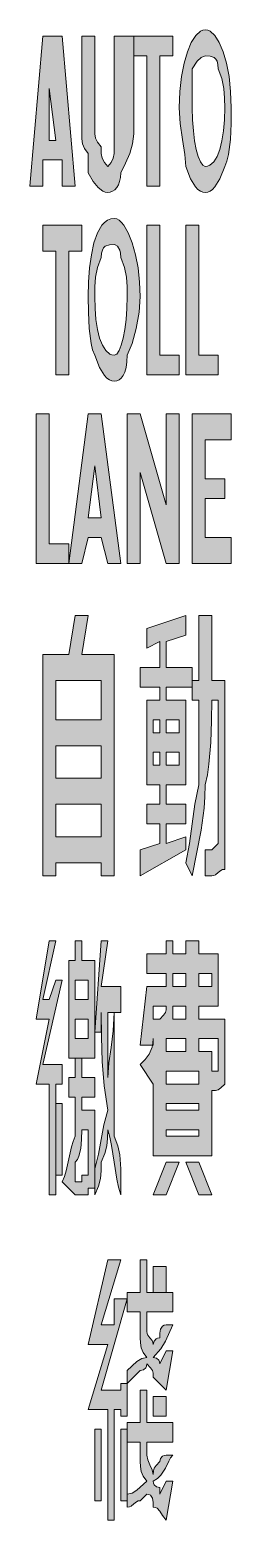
# Model space of a CAD drawing. Header units: metres. Extents: x 180 to 217, y 3 to 277.
import ezdxf

# ---------------------------------------------------------------- set-up
doc = ezdxf.new("R2010")
doc.units = ezdxf.units.M
doc.layers.add('FILL_WHITE_FFFFFF', color=7, linetype='Continuous', true_color=0xffffff)

msp = doc.modelspace()

# ---------------------------------------------------------------- hatches: boundary and pattern name
at = {"layer": 'FILL_WHITE_FFFFFF', "true_color": 0xffffff}
h = msp.add_hatch(color=7, dxfattribs=at)
h.dxf.hatch_style = 1
h.paths.add_polyline_path([(185.85, 253.35), (182.25, 253.35), (182.25, 248.55), (179.85, 248.55), (182.25, 276.15), (185.85, 276.15), (188.25, 248.55), (185.85, 248.55), (185.85, 253.35)])
h.paths.add_polyline_path([(184.65, 256.95), (183.45, 266.55), (183.45, 256.95), (184.65, 256.95)], flags=16)
h = msp.add_hatch(color=7, dxfattribs=at)
h.dxf.hatch_style = 1
h.paths.add_polyline_path([(195.45, 276.15), (199.05, 276.15), (199.05, 258.15), (198.84, 256.35), (198.3, 254.55), (197.53, 252.75), (196.65, 250.95), (196.6, 250.11), (196.44, 249.37), (196.21, 248.76), (195.9, 248.25), (195.54, 247.86), (195.13, 247.57), (194.7, 247.41), (194.25, 247.35), (193.8, 247.41), (193.35, 247.57), (192.45, 248.25), (191.55, 249.37), (190.65, 250.95), (190.65, 254.55), (189.96, 255.45), (189.6, 256.35), (189.47, 257.25), (189.45, 258.15), (189.45, 276.15), (191.85, 276.15), (191.85, 258.15), (192, 257.4), (192.36, 256.63), (193.05, 255.75), (193.05, 254.55), (193.24, 253.67), (193.65, 252.9), (194.25, 252.15), (194.85, 252.9), (195.26, 253.67), (195.45, 254.55), (195.45, 258.15), (195.45, 276.15)])
h = msp.add_hatch(color=7, dxfattribs=at)
h.dxf.hatch_style = 1
h.paths.add_polyline_path([(199.05, 272.55), (199.05, 276.15), (206.25, 276.15), (206.25, 272.55), (203.85, 272.55), (203.85, 248.55), (201.45, 248.55), (201.45, 272.55), (199.05, 272.55)])
h = msp.add_hatch(color=7, dxfattribs=at)
h.dxf.hatch_style = 1
h.paths.add_polyline_path([(211.35, 247.59), (210.9, 247.92), (210.45, 248.4), (209.55, 249.88), (208.65, 252.15), (208.46, 254.34), (208.05, 257.1), (207.64, 260.08), (207.45, 262.95), (207.56, 265.98), (207.86, 268.74), (208.34, 271.2), (208.95, 273.3), (209.68, 275.01), (210.49, 276.28), (211.35, 277.08), (211.8, 277.28), (212.25, 277.35), (212.7, 277.28), (213.15, 277.08), (214.01, 276.28), (214.82, 275.01), (215.55, 273.3), (216.16, 271.2), (216.64, 268.74), (216.94, 265.98), (217.05, 262.95), (217.03, 260.08), (216.9, 257.1), (216.54, 254.34), (216.25, 253.16), (215.85, 252.15), (214.95, 249.88), (214.05, 248.4), (213.6, 247.92), (213.15, 247.59), (212.7, 247.41), (212.25, 247.35), (211.8, 247.41), (211.35, 247.59)])
h.paths.add_polyline_path([(213.09, 252.37), (213.83, 252.99), (214.44, 253.99), (214.95, 255.3), (215.34, 256.9), (215.63, 258.73), (215.79, 260.76), (215.85, 262.95), (215.83, 264.75), (215.7, 266.55), (215.34, 268.35), (214.65, 270.15), (214.6, 270.94), (214.44, 271.54), (214.21, 271.96), (213.9, 272.25), (213.13, 272.51), (212.25, 272.55), (211.5, 272.25), (210.73, 271.54), (209.85, 270.15), (209.85, 262.95), (209.9, 260.76), (210.06, 258.73), (210.29, 256.9), (210.6, 255.3), (210.96, 253.99), (211.37, 252.99), (211.8, 252.37), (212.25, 252.15), (212.69, 252.21), (213.09, 252.37)], flags=16)
h = msp.add_hatch(color=7, dxfattribs=at)
h.dxf.hatch_style = 1
h.paths.add_polyline_path([(194.55, 212.79), (194.1, 213.12), (193.65, 213.6), (192.75, 215.08), (191.85, 217.35), (191.45, 218.36), (191.16, 219.54), (190.8, 222.3), (190.67, 225.28), (190.65, 228.15), (190.71, 230.84), (190.89, 233.44), (191.22, 235.87), (191.7, 238.05), (192.35, 239.89), (193.18, 241.31), (193.67, 241.84), (194.21, 242.23), (194.8, 242.47), (195.45, 242.55), (195.9, 242.47), (196.35, 242.23), (196.78, 241.84), (197.21, 241.31), (198.02, 239.89), (198.75, 238.05), (199.36, 235.87), (199.84, 233.44), (200.14, 230.84), (200.25, 228.15), (200.04, 225.28), (199.5, 222.3), (198.73, 219.54), (197.85, 217.35), (197.8, 216.11), (197.64, 215.08), (197.41, 214.25), (197.1, 213.6), (196.74, 213.12), (196.33, 212.79), (195.9, 212.61), (195.45, 212.55), (195, 212.61), (194.55, 212.79)])
h.paths.add_polyline_path([(196.33, 218.19), (196.74, 219.19), (197.1, 220.5), (197.41, 222.1), (197.64, 223.93), (197.8, 225.96), (197.85, 228.15), (197.83, 229.95), (197.7, 231.75), (197.34, 233.55), (196.65, 235.35), (196.6, 236.14), (196.46, 236.74), (196.05, 237.45), (195.64, 237.71), (195.45, 237.75), (194.57, 237.71), (193.8, 237.45), (193.49, 237.16), (193.26, 236.74), (193.1, 236.14), (193.05, 235.35), (192.36, 233.55), (192, 231.75), (191.87, 229.95), (191.85, 228.15), (191.91, 225.96), (192.07, 223.93), (192.36, 222.1), (192.75, 220.5), (193.26, 219.19), (193.87, 218.19), (194.61, 217.57), (195.01, 217.41), (195.45, 217.35), (195.9, 217.57), (196.33, 218.19)], flags=16)
h = msp.add_hatch(color=7, dxfattribs=at)
h.dxf.hatch_style = 1
h.paths.add_polyline_path([(182.25, 236.55), (182.25, 241.35), (189.45, 241.35), (189.45, 236.55), (187.05, 236.55), (187.05, 213.75), (184.65, 213.75), (184.65, 236.55), (182.25, 236.55)])
h = msp.add_hatch(color=7, dxfattribs=at)
h.dxf.hatch_style = 1
h.paths.add_polyline_path([(201.45, 213.75), (201.45, 241.35), (203.85, 241.35), (203.85, 217.35), (207.45, 217.35), (207.45, 213.75), (201.45, 213.75)])
h = msp.add_hatch(color=7, dxfattribs=at)
h.dxf.hatch_style = 1
h.paths.add_polyline_path([(208.65, 213.75), (208.65, 241.35), (211.05, 241.35), (211.05, 217.35), (214.65, 217.35), (214.65, 213.75), (208.65, 213.75)])
h = msp.add_hatch(color=7, dxfattribs=at)
h.dxf.hatch_style = 1
h.paths.add_polyline_path([(181.05, 178.95), (181.05, 206.55), (183.45, 206.55), (183.45, 182.55), (187.05, 182.55), (187.05, 178.95), (181.05, 178.95)])
h = msp.add_hatch(color=7, dxfattribs=at)
h.dxf.hatch_style = 1
h.paths.add_polyline_path([(193.05, 183.75), (190.65, 183.75), (189.45, 178.95), (187.05, 178.95), (190.65, 206.55), (193.05, 206.55), (196.65, 178.95), (194.25, 178.95), (193.05, 183.75)])
h.paths.add_polyline_path([(193.05, 187.35), (191.85, 196.95), (190.65, 187.35), (193.05, 187.35)], flags=16)
h = msp.add_hatch(color=7, dxfattribs=at)
h.dxf.hatch_style = 1
h.paths.add_polyline_path([(205.05, 178.95), (200.25, 195.75), (200.25, 178.95), (197.85, 178.95), (197.85, 206.55), (200.25, 206.55), (205.05, 189.75), (205.05, 206.55), (207.45, 206.55), (207.45, 178.95), (205.05, 178.95)])
h = msp.add_hatch(color=7, dxfattribs=at)
h.dxf.hatch_style = 1
h.paths.add_polyline_path([(217.05, 183.75), (217.05, 178.95), (209.85, 178.95), (209.85, 206.55), (217.05, 206.55), (217.05, 201.75), (212.25, 201.75), (212.25, 194.55), (215.85, 194.55), (215.85, 190.95), (212.25, 190.95), (212.25, 183.75), (217.05, 183.75)])
h = msp.add_hatch(color=7, dxfattribs=at)
h.dxf.hatch_style = 1
h.paths.add_polyline_path([(193.05, 123.75), (184.65, 123.75), (184.65, 121.35), (182.25, 121.35), (182.25, 162.15), (187.05, 162.15), (188.25, 169.35), (190.65, 169.35), (189.45, 162.15), (195.45, 162.15), (195.45, 121.35), (193.05, 121.35), (193.05, 123.75)])
h.paths.add_polyline_path([(184.65, 157.35), (184.65, 150.15), (193.05, 150.15), (193.05, 157.35), (184.65, 157.35)], flags=16)
h.paths.add_polyline_path([(193.05, 145.35), (184.65, 145.35), (184.65, 139.35), (193.05, 139.35), (193.05, 145.35)], flags=16)
h.paths.add_polyline_path([(193.05, 128.55), (193.05, 134.55), (184.65, 134.55), (184.65, 128.55), (193.05, 128.55)], flags=16)
h = msp.add_hatch(color=7, dxfattribs=at)
h.dxf.hatch_style = 1
h.paths.add_polyline_path([(208.65, 153.75), (208.65, 138.15), (205.05, 138.15), (205.05, 134.55), (208.65, 134.55), (208.65, 130.95), (205.05, 130.95), (205.05, 127.35), (208.65, 128.55), (208.65, 126.15), (200.25, 121.35), (200.25, 126.15), (203.85, 127.35), (203.85, 130.95), (201.45, 130.95), (201.45, 134.55), (203.85, 134.55), (203.85, 138.15), (201.45, 138.15), (201.45, 153.75), (203.85, 153.75), (203.85, 156.15), (200.25, 156.15), (200.25, 159.75), (203.85, 159.75), (203.85, 164.55), (201.45, 163.35), (201.45, 166.95), (208.65, 169.35), (208.65, 165.75), (205.05, 164.55), (205.05, 159.75), (209.85, 159.75), (209.85, 156.15), (205.05, 156.15), (205.05, 153.75), (208.65, 153.75)])
h.paths.add_polyline_path([(207.45, 150.15), (205.05, 150.15), (205.05, 147.75), (207.45, 147.75), (207.45, 150.15)], flags=16)
h.paths.add_polyline_path([(202.65, 147.75), (203.85, 147.75), (203.85, 150.15), (202.65, 150.15), (202.65, 147.75)], flags=16)
h.paths.add_polyline_path([(202.65, 144.15), (202.65, 141.75), (203.85, 141.75), (203.85, 144.15), (202.65, 144.15)], flags=16)
h.paths.add_polyline_path([(205.05, 144.15), (205.05, 141.75), (207.45, 141.75), (207.45, 144.15), (205.05, 144.15)], flags=16)
h = msp.add_hatch(color=7, dxfattribs=at)
h.dxf.hatch_style = 1
h.paths.add_polyline_path([(214.65, 153.75), (213.45, 153.75), (213.43, 149.96), (213.3, 145.95), (212.94, 141.94), (212.65, 140), (212.25, 138.15), (212.2, 135.95), (212.04, 133.84), (211.5, 129.75), (209.85, 121.35), (208.65, 123.75), (209.36, 127.35), (209.85, 130.95), (210.34, 134.55), (211.05, 138.15), (211.05, 153.75), (209.85, 153.75), (209.85, 157.35), (211.05, 157.35), (211.05, 169.35), (213.45, 169.35), (213.45, 157.35), (215.85, 157.35), (215.85, 124.95), (215.85, 122.55), (215.45, 122.5), (215.14, 122.36), (214.65, 121.95), (214.16, 121.54), (213.85, 121.4), (213.45, 121.35), (212.25, 121.35), (212.25, 126.15), (213.45, 126.15), (214.65, 127.35), (214.65, 153.75)])
h = msp.add_hatch(color=7, dxfattribs=at)
h.dxf.hatch_style = 1
h.paths.add_polyline_path([(183.45, 109.35), (184.65, 109.35), (182.25, 98.55), (183.45, 98.55), (184.65, 102.15), (185.85, 102.15), (182.25, 86.55), (185.85, 86.55), (185.85, 82.95), (184.65, 82.95), (184.65, 62.55), (183.45, 62.55), (183.45, 82.95), (181.05, 82.95), (183.45, 94.95), (181.05, 94.95), (183.45, 109.35)])
h = msp.add_hatch(color=7, dxfattribs=at)
h.dxf.hatch_style = 1
h.paths.add_polyline_path([(188.25, 109.35), (189.45, 109.35), (189.45, 105.75), (191.85, 105.75), (191.85, 87.75), (187.05, 87.75), (187.05, 105.75), (188.25, 105.75), (188.25, 109.35)])
h.paths.add_polyline_path([(190.65, 98.55), (190.65, 102.15), (188.25, 102.15), (188.25, 98.55), (190.65, 98.55)], flags=16)
h.paths.add_polyline_path([(188.25, 91.35), (190.65, 91.35), (190.65, 94.95), (188.25, 94.95), (188.25, 91.35)], flags=16)
h = msp.add_hatch(color=7, dxfattribs=at)
h.dxf.hatch_style = 1
h.paths.add_polyline_path([(196.65, 100.95), (196.65, 96.15), (195.45, 96.15), (195.45, 78.15), (195.45, 73.35), (196.14, 71.57), (196.5, 69.9), (196.65, 67.35), (196.65, 62.55), (196.25, 63.95), (195.94, 65.44), (195.45, 68.55), (194.96, 71.66), (194.65, 73.15), (194.25, 74.55), (194.23, 72.94), (194.1, 71.55), (193.74, 70.16), (193.05, 68.55), (193.03, 66.94), (192.9, 65.55), (192.54, 64.16), (191.85, 62.55), (191.85, 67.35), (192.56, 70.05), (193.05, 72.75), (193.54, 75.45), (194.25, 78.15), (193.56, 82.65), (193.2, 87.15), (193.07, 91.65), (193.05, 96.15), (193.05, 92.55), (191.85, 92.55), (193.05, 109.35), (194.25, 109.35), (193.05, 100.95), (196.65, 100.95)])
h.paths.add_polyline_path([(194.25, 96.15), (194.25, 90.15), (194.25, 84.15), (194.44, 86.87), (194.85, 89.7), (195.26, 92.76), (195.45, 96.15), (194.25, 96.15)], flags=16)
h = msp.add_hatch(color=7, dxfattribs=at)
h.dxf.hatch_style = 1
h.paths.add_polyline_path([(214.16, 81.77), (213.45, 81.75), (213.45, 69.75), (202.65, 69.75), (202.65, 82.95), (200.25, 86.55), (201.13, 87.47), (201.9, 88.5), (202.44, 89.76), (202.52, 90.15), (200.25, 90.15), (201.45, 100.95), (205.05, 100.95), (205.05, 103.35), (201.45, 103.35), (201.45, 106.95), (205.05, 106.95), (205.05, 109.35), (206.25, 109.35), (206.25, 106.95), (208.65, 106.95), (208.65, 109.35), (211.05, 109.35), (211.05, 106.95), (214.65, 106.95), (214.65, 97.35), (211.05, 97.35), (211.05, 94.95), (215.85, 94.95), (215.85, 84.15), (215.85, 82.95), (215.14, 82.26), (214.65, 81.9), (214.16, 81.77)])
h.paths.add_polyline_path([(202.65, 90.15), (202.65, 91.35), (202.6, 90.5), (202.52, 90.15), (202.65, 90.15)], flags=16)
h.paths.add_polyline_path([(211.05, 88.95), (213.45, 88.95), (213.45, 85.35), (214.65, 85.35), (214.65, 91.35), (211.05, 91.35), (211.05, 88.95)], flags=16)
h.paths.add_polyline_path([(206.25, 100.95), (208.65, 100.95), (208.65, 103.35), (206.25, 103.35), (206.25, 100.95)], flags=16)
h.paths.add_polyline_path([(211.05, 103.35), (211.05, 100.95), (213.45, 100.95), (213.45, 103.35), (211.05, 103.35)], flags=16)
h.paths.add_polyline_path([(208.65, 97.35), (206.25, 97.35), (206.25, 96.15), (206.25, 94.95), (208.65, 94.95), (208.65, 97.35)], flags=16)
h.paths.add_polyline_path([(205.05, 97.35), (202.65, 97.35), (202.65, 94.95), (203.85, 94.95), (204.54, 95.66), (204.9, 96.15), (205.03, 96.64), (205.05, 97.35)], flags=16)
h.paths.add_polyline_path([(208.65, 88.95), (208.65, 91.35), (205.05, 91.35), (205.05, 88.95), (208.65, 88.95)], flags=16)
h.paths.add_polyline_path([(211.05, 85.35), (205.05, 85.35), (205.05, 82.95), (211.05, 82.95), (211.05, 85.35)], flags=16)
h.paths.add_polyline_path([(211.05, 78.15), (211.05, 79.35), (205.05, 79.35), (205.05, 78.15), (211.05, 78.15)], flags=16)
h.paths.add_polyline_path([(205.05, 73.35), (211.05, 73.35), (211.05, 74.55), (205.05, 74.55), (205.05, 73.35)], flags=16)
h = msp.add_hatch(color=7, dxfattribs=at)
h.dxf.hatch_style = 1
h.paths.add_polyline_path([(186.25, 65.9), (186.56, 66.94), (187.05, 69.15), (187.54, 71.36), (187.85, 72.4), (188.25, 73.35), (188.25, 80.55), (187.05, 80.55), (187.05, 84.15), (188.25, 84.15), (188.25, 87.75), (189.45, 87.75), (189.45, 84.15), (191.85, 84.15), (191.85, 80.55), (189.45, 80.55), (189.45, 79.35), (189.45, 78.15), (191.85, 78.15), (191.85, 63.75), (190.65, 63.75), (190.65, 62.55), (189.45, 62.55), (188.25, 62.55), (185.85, 64.95), (186.25, 65.9)])
h.paths.add_polyline_path([(189.45, 66.15), (190.65, 66.15), (190.65, 74.55), (189.45, 74.55), (189.43, 72.77), (189.3, 71.1), (188.94, 69.66), (188.65, 69.05), (188.25, 68.55), (188.25, 64.95), (189.45, 64.95), (189.45, 66.15)], flags=16)
h = msp.add_hatch(color=7, dxfattribs=at)
h.dxf.hatch_style = 1
h.paths.add_polyline_path([(184.65, 66.15), (184.65, 79.35), (185.85, 79.35), (185.85, 66.15), (184.65, 66.15)])
h = msp.add_hatch(color=7, dxfattribs=at)
h.dxf.hatch_style = 1
h.paths.add_polyline_path([(207.45, 68.55), (205.05, 62.55), (202.65, 62.55), (205.05, 68.55), (207.45, 68.55)])
h = msp.add_hatch(color=7, dxfattribs=at)
h.dxf.hatch_style = 1
h.paths.add_polyline_path([(213.45, 62.55), (211.05, 62.55), (208.65, 68.55), (211.05, 68.55), (213.45, 62.55)])
h = msp.add_hatch(color=7, dxfattribs=at)
h.dxf.hatch_style = 1
h.paths.add_polyline_path([(196.65, 50.55), (193.05, 38.55), (195.45, 38.55), (195.45, 43.35), (197.85, 43.35), (193.05, 26.55), (196.65, 26.55), (196.65, 27.75), (197.85, 27.75), (197.85, 21.75), (196.65, 21.75), (196.65, 22.95), (195.45, 22.95), (195.45, 2.55), (194.25, 2.55), (194.25, 22.95), (190.65, 22.95), (194.25, 34.95), (190.65, 34.95), (194.25, 50.55), (196.65, 50.55)])
h = msp.add_hatch(color=7, dxfattribs=at)
h.dxf.hatch_style = 1
h.paths.add_polyline_path([(202.8, 35.55), (203.16, 35.96), (203.45, 36.1), (203.85, 36.15), (203.87, 37.03), (204, 37.8), (204.36, 38.34), (204.65, 38.5), (205.05, 38.55), (206.25, 38.55), (204.9, 35.55), (204.06, 34.16), (202.65, 32.55), (203.25, 32.4), (203.66, 32.04), (203.8, 31.75), (203.85, 31.35), (205.05, 33.75), (206.25, 33.75), (205.05, 26.55), (202.65, 28.95), (202.63, 29.66), (202.5, 30.15), (202.14, 30.64), (201.45, 31.35), (201.4, 30.95), (201.26, 30.66), (200.85, 30.3), (200.25, 30.15), (197.85, 27.75), (197.85, 30.15), (199.65, 31.8), (200.55, 32.34), (201.45, 32.55), (200.76, 33.45), (200.4, 34.35), (200.27, 35.25), (200.25, 36.15), (200.25, 40.95), (197.85, 40.95), (197.85, 44.55), (200.25, 44.55), (200.25, 50.55), (201.45, 50.55), (201.45, 44.55), (206.25, 44.55), (206.25, 40.95), (201.45, 40.95), (201.45, 37.35), (201.5, 36.95), (201.64, 36.64), (202.05, 36.15), (202.46, 35.66), (202.6, 35.35), (202.65, 34.95), (202.8, 35.55)])
h = msp.add_hatch(color=7, dxfattribs=at)
h.dxf.hatch_style = 1
h.paths.add_polyline_path([(205.05, 44.55), (202.65, 44.55), (202.65, 49.35), (205.05, 49.35), (205.05, 44.55)])
h = msp.add_hatch(color=7, dxfattribs=at)
h.dxf.hatch_style = 1
h.paths.add_polyline_path([(202.67, 11.66), (202.8, 12.15), (203.16, 12.64), (203.85, 13.35), (204, 13.95), (204.36, 14.36), (204.65, 14.5), (205.05, 14.55), (206.25, 14.55), (205.85, 14.05), (205.52, 13.46), (204.9, 12.15), (204.06, 10.84), (203.44, 10.25), (202.65, 9.75), (202.7, 9.35), (202.84, 9.06), (203.25, 8.7), (203.85, 8.55), (203.85, 7.35), (205.05, 9.75), (206.25, 9.75), (205.05, 2.55), (204.34, 3.43), (203.85, 4.2), (203.36, 4.74), (203.05, 4.9), (202.65, 4.95), (202.63, 5.83), (202.5, 6.6), (202.14, 7.14), (201.85, 7.3), (201.45, 7.35), (200.25, 6.15), (199.85, 6.1), (199.54, 5.96), (199.05, 5.55), (198.56, 5.14), (198.25, 5), (197.85, 4.95), (197.85, 7.35), (198.75, 7.56), (199.65, 8.1), (201.45, 9.75), (200.76, 10.65), (200.4, 11.55), (200.27, 12.45), (200.25, 13.35), (200.25, 16.95), (197.85, 16.95), (197.85, 20.55), (200.25, 20.55), (200.25, 26.55), (201.45, 26.55), (201.45, 20.55), (206.25, 20.55), (206.25, 16.95), (201.45, 16.95), (201.45, 14.55), (201.64, 13.65), (202.05, 12.75), (202.46, 11.85), (202.65, 10.95), (202.67, 11.66)])
h = msp.add_hatch(color=7, dxfattribs=at)
h.dxf.hatch_style = 1
h.paths.add_polyline_path([(205.05, 21.75), (202.65, 21.75), (202.65, 25.35), (205.05, 25.35), (205.05, 21.75)])
h = msp.add_hatch(color=7, dxfattribs=at)
h.dxf.hatch_style = 1
h.paths.add_polyline_path([(191.85, 19.35), (193.05, 19.35), (193.05, 6.15), (191.85, 6.15), (191.85, 19.35)])
h = msp.add_hatch(color=7, dxfattribs=at)
h.dxf.hatch_style = 1
h.paths.add_polyline_path([(196.65, 19.35), (197.85, 19.35), (197.85, 6.15), (196.65, 6.15), (196.65, 19.35)])

# ---------------------------------------------------------------- linework, layer by layer
at = {"layer": 'FILL_WHITE_FFFFFF', "lineweight": 0, "true_color": 0xffffff}
for points in [[(185.85, 253.35), (182.25, 253.35), (182.25, 248.55), (179.85, 248.55), (182.25, 276.15), (185.85, 276.15), (188.25, 248.55), (185.85, 248.55)], [(195.45, 276.15), (199.05, 276.15), (199.05, 258.15), (198.84, 256.35), (198.3, 254.55), (197.53, 252.75), (196.65, 250.95), (196.6, 250.11), (196.44, 249.37), (196.21, 248.76), (195.9, 248.25), (195.54, 247.86), (195.13, 247.57), (194.7, 247.41), (194.25, 247.35), (193.8, 247.41), (193.35, 247.57), (192.45, 248.25), (191.55, 249.37), (190.65, 250.95), (190.65, 254.55), (189.96, 255.45), (189.6, 256.35), (189.47, 257.25), (189.45, 258.15), (189.45, 276.15), (191.85, 276.15), (191.85, 258.15), (192, 257.4), (192.36, 256.63), (193.05, 255.75), (193.05, 254.55), (193.24, 253.67), (193.65, 252.9), (194.25, 252.15), (194.85, 252.9), (195.26, 253.67), (195.45, 254.55), (195.45, 258.15)], [(199.05, 272.55), (199.05, 276.15), (206.25, 276.15), (206.25, 272.55), (203.85, 272.55), (203.85, 248.55), (201.45, 248.55), (201.45, 272.55)], [(211.35, 247.59), (210.9, 247.92), (210.45, 248.4), (209.55, 249.88), (208.65, 252.15), (208.46, 254.34), (208.05, 257.1), (207.64, 260.08), (207.45, 262.95), (207.56, 265.98), (207.86, 268.74), (208.34, 271.2), (208.95, 273.3), (209.68, 275.01), (210.49, 276.28), (211.35, 277.08), (211.8, 277.28), (212.25, 277.35), (212.7, 277.28), (213.15, 277.08), (214.01, 276.28), (214.82, 275.01), (215.55, 273.3), (216.16, 271.2), (216.64, 268.74), (216.94, 265.98), (217.05, 262.95), (217.03, 260.08), (216.9, 257.1), (216.54, 254.34), (216.25, 253.16), (215.85, 252.15), (214.95, 249.88), (214.05, 248.4), (213.6, 247.92), (213.15, 247.59), (212.7, 247.41), (212.25, 247.35), (211.8, 247.41)], [(213.09, 252.37), (213.83, 252.99), (214.44, 253.99), (214.95, 255.3), (215.34, 256.9), (215.63, 258.73), (215.79, 260.76), (215.85, 262.95), (215.83, 264.75), (215.7, 266.55), (215.34, 268.35), (214.65, 270.15), (214.6, 270.94), (214.44, 271.54), (214.21, 271.96), (213.9, 272.25), (213.13, 272.51), (212.25, 272.55), (211.5, 272.25), (210.73, 271.54), (209.85, 270.15), (209.85, 262.95), (209.9, 260.76), (210.06, 258.73), (210.29, 256.9), (210.6, 255.3), (210.96, 253.99), (211.37, 252.99), (211.8, 252.37), (212.25, 252.15), (212.69, 252.21)], [(184.65, 256.95), (183.45, 266.55), (183.45, 256.95)], [(194.55, 212.79), (194.1, 213.12), (193.65, 213.6), (192.75, 215.08), (191.85, 217.35), (191.45, 218.36), (191.16, 219.54), (190.8, 222.3), (190.67, 225.28), (190.65, 228.15), (190.71, 230.84), (190.89, 233.44), (191.22, 235.87), (191.7, 238.05), (192.35, 239.89), (193.18, 241.31), (193.67, 241.84), (194.21, 242.23), (194.8, 242.47), (195.45, 242.55), (195.9, 242.47), (196.35, 242.23), (196.78, 241.84), (197.21, 241.31), (198.02, 239.89), (198.75, 238.05), (199.36, 235.87), (199.84, 233.44), (200.14, 230.84), (200.25, 228.15), (200.04, 225.28), (199.5, 222.3), (198.73, 219.54), (197.85, 217.35), (197.8, 216.11), (197.64, 215.08), (197.41, 214.25), (197.1, 213.6), (196.74, 213.12), (196.33, 212.79), (195.9, 212.61), (195.45, 212.55), (195, 212.61)], [(182.25, 236.55), (182.25, 241.35), (189.45, 241.35), (189.45, 236.55), (187.05, 236.55), (187.05, 213.75), (184.65, 213.75), (184.65, 236.55)], [(201.45, 213.75), (201.45, 241.35), (203.85, 241.35), (203.85, 217.35), (207.45, 217.35), (207.45, 213.75)], [(208.65, 213.75), (208.65, 241.35), (211.05, 241.35), (211.05, 217.35), (214.65, 217.35), (214.65, 213.75)], [(196.33, 218.19), (196.74, 219.19), (197.1, 220.5), (197.41, 222.1), (197.64, 223.93), (197.8, 225.96), (197.85, 228.15), (197.83, 229.95), (197.7, 231.75), (197.34, 233.55), (196.65, 235.35), (196.6, 236.14), (196.46, 236.74), (196.05, 237.45), (195.64, 237.71), (195.45, 237.75), (194.57, 237.71), (193.8, 237.45), (193.49, 237.16), (193.26, 236.74), (193.1, 236.14), (193.05, 235.35), (192.36, 233.55), (192, 231.75), (191.87, 229.95), (191.85, 228.15), (191.91, 225.96), (192.07, 223.93), (192.36, 222.1), (192.75, 220.5), (193.26, 219.19), (193.87, 218.19), (194.61, 217.57), (195.01, 217.41), (195.45, 217.35), (195.9, 217.57)], [(181.05, 178.95), (181.05, 206.55), (183.45, 206.55), (183.45, 182.55), (187.05, 182.55), (187.05, 178.95)], [(193.05, 183.75), (190.65, 183.75), (189.45, 178.95), (187.05, 178.95), (190.65, 206.55), (193.05, 206.55), (196.65, 178.95), (194.25, 178.95)], [(205.05, 178.95), (200.25, 195.75), (200.25, 178.95), (197.85, 178.95), (197.85, 206.55), (200.25, 206.55), (205.05, 189.75), (205.05, 206.55), (207.45, 206.55), (207.45, 178.95)], [(217.05, 183.75), (217.05, 178.95), (209.85, 178.95), (209.85, 206.55), (217.05, 206.55), (217.05, 201.75), (212.25, 201.75), (212.25, 194.55), (215.85, 194.55), (215.85, 190.95), (212.25, 190.95), (212.25, 183.75)], [(193.05, 187.35), (191.85, 196.95), (190.65, 187.35)], [(193.05, 123.75), (184.65, 123.75), (184.65, 121.35), (182.25, 121.35), (182.25, 162.15), (187.05, 162.15), (188.25, 169.35), (190.65, 169.35), (189.45, 162.15), (195.45, 162.15), (195.45, 121.35), (193.05, 121.35)], [(208.65, 153.75), (208.65, 138.15), (205.05, 138.15), (205.05, 134.55), (208.65, 134.55), (208.65, 130.95), (205.05, 130.95), (205.05, 127.35), (208.65, 128.55), (208.65, 126.15), (200.25, 121.35), (200.25, 126.15), (203.85, 127.35), (203.85, 130.95), (201.45, 130.95), (201.45, 134.55), (203.85, 134.55), (203.85, 138.15), (201.45, 138.15), (201.45, 153.75), (203.85, 153.75), (203.85, 156.15), (200.25, 156.15), (200.25, 159.75), (203.85, 159.75), (203.85, 164.55), (201.45, 163.35), (201.45, 166.95), (208.65, 169.35), (208.65, 165.75), (205.05, 164.55), (205.05, 159.75), (209.85, 159.75), (209.85, 156.15), (205.05, 156.15), (205.05, 153.75)], [(214.65, 153.75), (213.45, 153.75), (213.43, 149.96), (213.3, 145.95), (212.94, 141.94), (212.65, 140), (212.25, 138.15), (212.2, 135.95), (212.04, 133.84), (211.5, 129.75), (209.85, 121.35), (208.65, 123.75), (209.36, 127.35), (209.85, 130.95), (210.34, 134.55), (211.05, 138.15), (211.05, 153.75), (209.85, 153.75), (209.85, 157.35), (211.05, 157.35), (211.05, 169.35), (213.45, 169.35), (213.45, 157.35), (215.85, 157.35), (215.85, 124.95), (215.85, 122.55), (215.45, 122.5), (215.14, 122.36), (214.65, 121.95), (214.16, 121.54), (213.85, 121.4), (213.45, 121.35), (212.25, 121.35), (212.25, 126.15), (213.45, 126.15), (214.65, 127.35)], [(184.65, 157.35), (184.65, 150.15), (193.05, 150.15), (193.05, 157.35)], [(202.65, 147.75), (203.85, 147.75), (203.85, 150.15), (202.65, 150.15)], [(207.45, 150.15), (205.05, 150.15), (205.05, 147.75), (207.45, 147.75)], [(193.05, 145.35), (184.65, 145.35), (184.65, 139.35), (193.05, 139.35)], [(202.65, 144.15), (202.65, 141.75), (203.85, 141.75), (203.85, 144.15)], [(205.05, 144.15), (205.05, 141.75), (207.45, 141.75), (207.45, 144.15)], [(193.05, 128.55), (193.05, 134.55), (184.65, 134.55), (184.65, 128.55)], [(183.45, 109.35), (184.65, 109.35), (182.25, 98.55), (183.45, 98.55), (184.65, 102.15), (185.85, 102.15), (182.25, 86.55), (185.85, 86.55), (185.85, 82.95), (184.65, 82.95), (184.65, 62.55), (183.45, 62.55), (183.45, 82.95), (181.05, 82.95), (183.45, 94.95), (181.05, 94.95)], [(188.25, 109.35), (189.45, 109.35), (189.45, 105.75), (191.85, 105.75), (191.85, 87.75), (187.05, 87.75), (187.05, 105.75), (188.25, 105.75)], [(196.65, 100.95), (196.65, 96.15), (195.45, 96.15), (195.45, 78.15), (195.45, 73.35), (196.14, 71.57), (196.5, 69.9), (196.65, 67.35), (196.65, 62.55), (196.25, 63.95), (195.94, 65.44), (195.45, 68.55), (194.96, 71.66), (194.65, 73.15), (194.25, 74.55), (194.23, 72.94), (194.1, 71.55), (193.74, 70.16), (193.05, 68.55), (193.03, 66.94), (192.9, 65.55), (192.54, 64.16), (191.85, 62.55), (191.85, 67.35), (192.56, 70.05), (193.05, 72.75), (193.54, 75.45), (194.25, 78.15), (193.56, 82.65), (193.2, 87.15), (193.07, 91.65), (193.05, 96.15), (193.05, 92.55), (191.85, 92.55), (193.05, 109.35), (194.25, 109.35), (193.05, 100.95)], [(214.16, 81.77), (213.45, 81.75), (213.45, 69.75), (202.65, 69.75), (202.65, 82.95), (200.25, 86.55), (201.13, 87.47), (201.9, 88.5), (202.44, 89.76), (202.52, 90.15), (200.25, 90.15), (201.45, 100.95), (205.05, 100.95), (205.05, 103.35), (201.45, 103.35), (201.45, 106.95), (205.05, 106.95), (205.05, 109.35), (206.25, 109.35), (206.25, 106.95), (208.65, 106.95), (208.65, 109.35), (211.05, 109.35), (211.05, 106.95), (214.65, 106.95), (214.65, 97.35), (211.05, 97.35), (211.05, 94.95), (215.85, 94.95), (215.85, 84.15), (215.85, 82.95), (215.14, 82.26), (214.65, 81.9)], [(190.65, 98.55), (190.65, 102.15), (188.25, 102.15), (188.25, 98.55)], [(206.25, 100.95), (208.65, 100.95), (208.65, 103.35), (206.25, 103.35)], [(211.05, 103.35), (211.05, 100.95), (213.45, 100.95), (213.45, 103.35)], [(205.05, 97.35), (202.65, 97.35), (202.65, 94.95), (203.85, 94.95), (204.54, 95.66), (204.9, 96.15), (205.03, 96.64)], [(208.65, 97.35), (206.25, 97.35), (206.25, 96.15), (206.25, 94.95), (208.65, 94.95)], [(188.25, 91.35), (190.65, 91.35), (190.65, 94.95), (188.25, 94.95)], [(194.25, 96.15), (194.25, 90.15), (194.25, 84.15), (194.44, 86.87), (194.85, 89.7), (195.26, 92.76), (195.45, 96.15)], [(202.65, 90.15), (202.65, 91.35), (202.6, 90.5), (202.52, 90.15)], [(208.65, 88.95), (208.65, 91.35), (205.05, 91.35), (205.05, 88.95)], [(211.05, 88.95), (213.45, 88.95), (213.45, 85.35), (214.65, 85.35), (214.65, 91.35), (211.05, 91.35)], [(186.25, 65.9), (186.56, 66.94), (187.05, 69.15), (187.54, 71.36), (187.85, 72.4), (188.25, 73.35), (188.25, 80.55), (187.05, 80.55), (187.05, 84.15), (188.25, 84.15), (188.25, 87.75), (189.45, 87.75), (189.45, 84.15), (191.85, 84.15), (191.85, 80.55), (189.45, 80.55), (189.45, 79.35), (189.45, 78.15), (191.85, 78.15), (191.85, 63.75), (190.65, 63.75), (190.65, 62.55), (189.45, 62.55), (188.25, 62.55), (185.85, 64.95)], [(211.05, 85.35), (205.05, 85.35), (205.05, 82.95), (211.05, 82.95)], [(184.65, 66.15), (184.65, 79.35), (185.85, 79.35), (185.85, 66.15)], [(211.05, 78.15), (211.05, 79.35), (205.05, 79.35), (205.05, 78.15)], [(189.45, 66.15), (190.65, 66.15), (190.65, 74.55), (189.45, 74.55), (189.43, 72.77), (189.3, 71.1), (188.94, 69.66), (188.65, 69.05), (188.25, 68.55), (188.25, 64.95), (189.45, 64.95)], [(205.05, 73.35), (211.05, 73.35), (211.05, 74.55), (205.05, 74.55)], [(207.45, 68.55), (205.05, 62.55), (202.65, 62.55), (205.05, 68.55)], [(213.45, 62.55), (211.05, 62.55), (208.65, 68.55), (211.05, 68.55)], [(196.65, 50.55), (193.05, 38.55), (195.45, 38.55), (195.45, 43.35), (197.85, 43.35), (193.05, 26.55), (196.65, 26.55), (196.65, 27.75), (197.85, 27.75), (197.85, 21.75), (196.65, 21.75), (196.65, 22.95), (195.45, 22.95), (195.45, 2.55), (194.25, 2.55), (194.25, 22.95), (190.65, 22.95), (194.25, 34.95), (190.65, 34.95), (194.25, 50.55)], [(202.8, 35.55), (203.16, 35.96), (203.45, 36.1), (203.85, 36.15), (203.87, 37.03), (204, 37.8), (204.36, 38.34), (204.65, 38.5), (205.05, 38.55), (206.25, 38.55), (204.9, 35.55), (204.06, 34.16), (202.65, 32.55), (203.25, 32.4), (203.66, 32.04), (203.8, 31.75), (203.85, 31.35), (205.05, 33.75), (206.25, 33.75), (205.05, 26.55), (202.65, 28.95), (202.63, 29.66), (202.5, 30.15), (202.14, 30.64), (201.45, 31.35), (201.4, 30.95), (201.26, 30.66), (200.85, 30.3), (200.25, 30.15), (197.85, 27.75), (197.85, 30.15), (199.65, 31.8), (200.55, 32.34), (201.45, 32.55), (200.76, 33.45), (200.4, 34.35), (200.27, 35.25), (200.25, 36.15), (200.25, 40.95), (197.85, 40.95), (197.85, 44.55), (200.25, 44.55), (200.25, 50.55), (201.45, 50.55), (201.45, 44.55), (206.25, 44.55), (206.25, 40.95), (201.45, 40.95), (201.45, 37.35), (201.5, 36.95), (201.64, 36.64), (202.05, 36.15), (202.46, 35.66), (202.6, 35.35), (202.65, 34.95)], [(205.05, 44.55), (202.65, 44.55), (202.65, 49.35), (205.05, 49.35)], [(202.67, 11.66), (202.8, 12.15), (203.16, 12.64), (203.85, 13.35), (204, 13.95), (204.36, 14.36), (204.65, 14.5), (205.05, 14.55), (206.25, 14.55), (205.85, 14.05), (205.52, 13.46), (204.9, 12.15), (204.06, 10.84), (203.44, 10.25), (202.65, 9.75), (202.7, 9.35), (202.84, 9.06), (203.25, 8.7), (203.85, 8.55), (203.85, 7.35), (205.05, 9.75), (206.25, 9.75), (205.05, 2.55), (204.34, 3.43), (203.85, 4.2), (203.36, 4.74), (203.05, 4.9), (202.65, 4.95), (202.63, 5.83), (202.5, 6.6), (202.14, 7.14), (201.85, 7.3), (201.45, 7.35), (200.25, 6.15), (199.85, 6.1), (199.54, 5.96), (199.05, 5.55), (198.56, 5.14), (198.25, 5), (197.85, 4.95), (197.85, 7.35), (198.75, 7.56), (199.65, 8.1), (201.45, 9.75), (200.76, 10.65), (200.4, 11.55), (200.27, 12.45), (200.25, 13.35), (200.25, 16.95), (197.85, 16.95), (197.85, 20.55), (200.25, 20.55), (200.25, 26.55), (201.45, 26.55), (201.45, 20.55), (206.25, 20.55), (206.25, 16.95), (201.45, 16.95), (201.45, 14.55), (201.64, 13.65), (202.05, 12.75), (202.46, 11.85), (202.65, 10.95)], [(205.05, 21.75), (202.65, 21.75), (202.65, 25.35), (205.05, 25.35)], [(191.85, 19.35), (193.05, 19.35), (193.05, 6.15), (191.85, 6.15)], [(196.65, 19.35), (197.85, 19.35), (197.85, 6.15), (196.65, 6.15)]]:
    msp.add_lwpolyline(points, close=True, dxfattribs=at)

doc.saveas('drawing.dxf')
